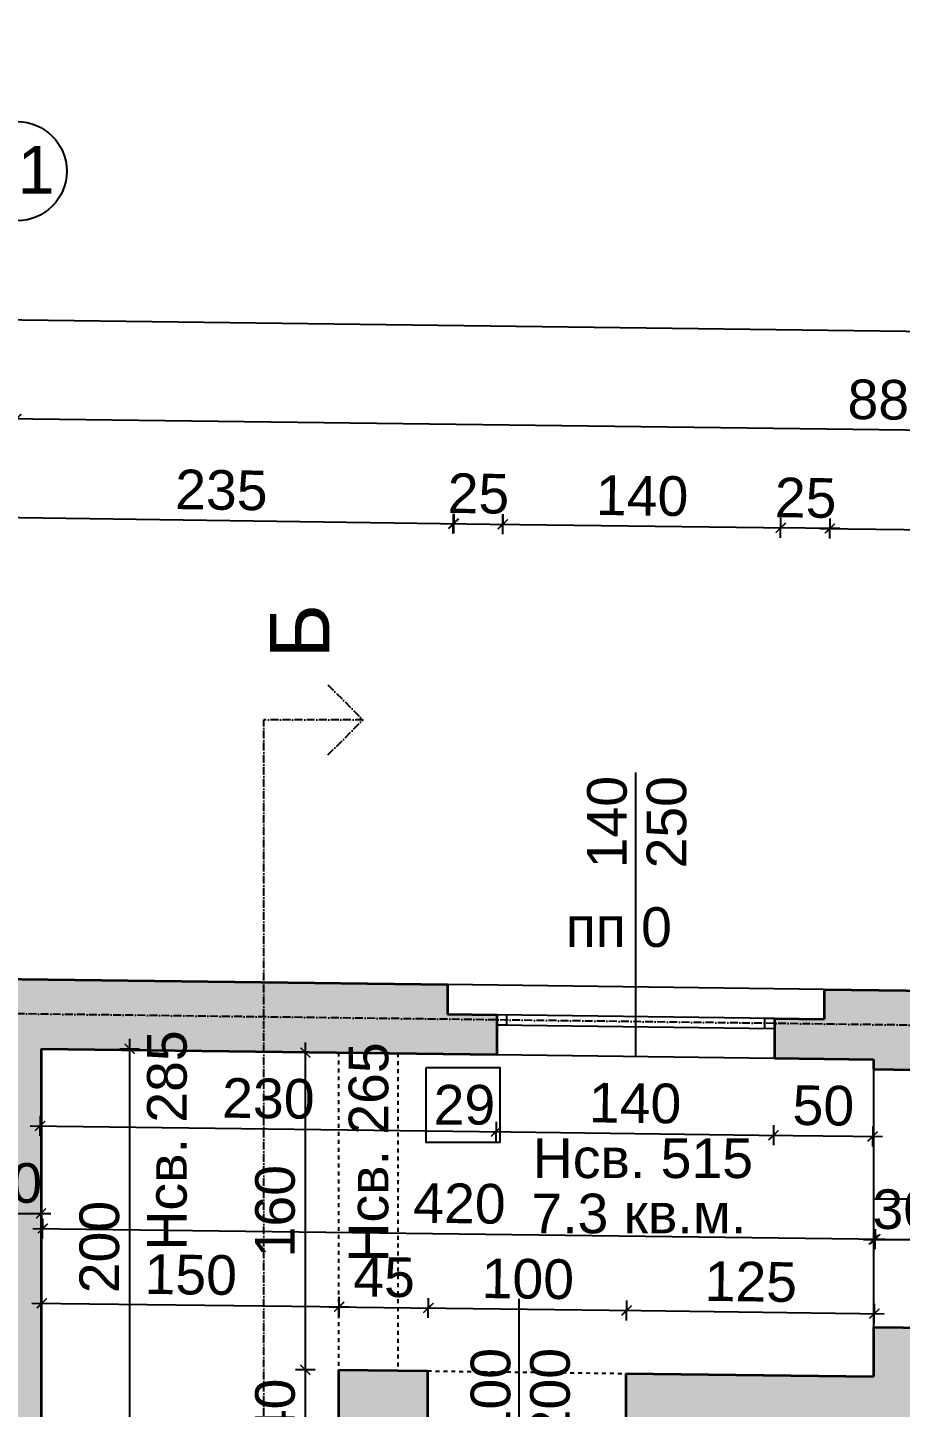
# Model space of a CAD drawing. Header units: inches. Extents: x -72385 to 39588, y -6525 to 66685.
# Drawn here: x -41119 to -40679, y 9769 to 10465 of the extents above; entities that cross this region are included whole.
import ezdxf

# ---------------------------------------------------------------- set-up
doc = ezdxf.new("R2010")
doc.units = ezdxf.units.IN
doc.header["$MEASUREMENT"] = 0
doc.linetypes.add('DashDot', pattern=[0.6, 0.4, -0.1, 0, -0.1])
doc.linetypes.add('Hidden', pattern=[0.4, 0.2, -0.2])
for name, color, linetype, lineweight in [('Изгледни линии', 253, 'Continuous', 25), ('Линия на разрез', 252, 'DashDot', 25), ('Надписи Hсв', 252, 'Continuous', 25), ('Надписи врати', 252, 'Continuous', 25), ('Надписи коти външни', 252, 'Continuous', 25), ('Надписи коти вътрешни', 252, 'Continuous', 25), ('Надписи номера на пом.', 252, 'Continuous', 25), ('Надписи Оси', 252, 'Continuous', 25), ('Надписи площ', 252, 'Continuous', 25), ('Надписи прозорци', 252, 'Continuous', 25), ('Оси', 252, 'DashDot', 25), ('Прозорци', 251, 'Continuous', 25), ('Пунктир', 253, 'Hidden', 25), ('Разрезни линии', 7, 'Continuous', 35), ('Щрих стени', 254, 'Continuous', 25)]:
    doc.layers.add(name, color=color, linetype=linetype, lineweight=lineweight)
doc.styles.add('Arial Regular', font='arial.ttf')
doc.styles.get("Standard").update_dxf_attribs({"font": 'arial.ttf'})
doc.dimstyles.new('Annotative', dxfattribs={"dimscale": 0, "dimtxt": 20, "dimasz": 5, "dimexe": 5, "dimexo": 5, "dimgap": 5, "dimtad": 1, "dimdec": 0, "dimzin": 0, "dimdsep": 46, "dimtxsty": 'Standard', "dimblk": 'ARCHTICK', "dimcen": 5, "dimdle": 5, "dimadec": 0, "dimazin": 0, "dimtfac": 1, "dimtdec": 0, "dimtofl": 0, "dimtmove": 0, "dimatfit": 3, "dimldrblk": 'ARCHTICK', "dimfxl": 5, "dimfxlon": 1, "dimtolj": 1, "dimtzin": 0, "dimarcsym": 1})

# ---------------------------------------------------------------- blocks, each defined once
blk = doc.blocks.new('_ArchTick')
at = {"color": 0, "linetype": 'ByBlock', "const_width": 0.15}
blk.add_lwpolyline([(-0.5, -0.5), (0.5, 0.5)], dxfattribs=at)
blk = doc.blocks.new('*D1614')
at = {"layer": 'Defpoints', "color": 0, "ltscale": 50, "transparency": 16777216}
for p in [(-40961.96, 9819.69), (-41112.34, 9789.7), (-40962.34, 9787.92)]:
    blk.add_point(p, dxfattribs=at)
at = {"layer": 'Надписи коти вътрешни', "color": 0, "lineweight": -2, "ltscale": 50, "transparency": 16777216}
for p, q in [((-41116.96, 9821.53), (-40956.96, 9819.63)), ((-41112.02, 9816.47), (-41111.9, 9826.47)), ((-40962.02, 9814.69), (-40961.9, 9824.69))]:
    blk.add_line(p, q, dxfattribs=at)
at = {"layer": 'Надписи коти вътрешни', "color": 0, "lineweight": -2, "ltscale": 50, "transparency": 16777216, "xscale": 5, "yscale": 5, "zscale": 5}
for p, rotation in [((-41111.96, 9821.47), 179.3192486696436), ((-40961.96, 9819.69), 359.3192486696436)]:
    blk.add_blockref('_ArchTick', p, dxfattribs=dict(at, rotation=rotation))
at = {"layer": 'Надписи коти вътрешни', "color": 0, "ltscale": 50, "transparency": 16777216, "insert": (-41036.78, 9835.79), "char_height": 20, "attachment_point": 5, "rotation": 359.31925}
blk.add_mtext('\\A1;150', dxfattribs=at)
blk = doc.blocks.new('*D1615')
at = {"layer": 'Defpoints', "color": 0, "ltscale": 50, "transparency": 16777216}
for p in [(-40916.93, 9819.12), (-40962.34, 9787.92), (-40917.34, 9787.34)]:
    blk.add_point(p, dxfattribs=at)
at = {"layer": 'Надписи коти вътрешни', "color": 0, "lineweight": -2, "ltscale": 50, "transparency": 16777216}
for p, q in [((-40962, 9814.69), (-40961.87, 9824.69)), ((-40917, 9814.12), (-40916.87, 9824.12)), ((-40966.93, 9819.75), (-40911.93, 9819.05))]:
    blk.add_line(p, q, dxfattribs=at)
at = {"layer": 'Надписи коти вътрешни', "color": 0, "lineweight": -2, "ltscale": 50, "transparency": 16777216, "xscale": 5, "yscale": 5, "zscale": 5}
for p, rotation in [((-40961.93, 9819.69), 179.2706286525414), ((-40916.93, 9819.12), 359.2706286525413)]:
    blk.add_blockref('_ArchTick', p, dxfattribs=dict(at, rotation=rotation))
at = {"layer": 'Надписи коти вътрешни', "color": 0, "ltscale": 50, "transparency": 16777216, "insert": (-40939.24, 9834.57), "char_height": 20, "attachment_point": 5, "rotation": 359.27063}
blk.add_mtext('\\A1;45', dxfattribs=at)
blk = doc.blocks.new('*D1616')
at = {"layer": 'Defpoints', "color": 0, "ltscale": 50, "transparency": 16777216}
for p in [(-40816.93, 9817.84), (-40917.34, 9787.34), (-40817.34, 9786.07)]:
    blk.add_point(p, dxfattribs=at)
at = {"layer": 'Надписи коти вътрешни', "color": 0, "lineweight": -2, "ltscale": 50, "transparency": 16777216}
for p, q in [((-40917, 9814.12), (-40916.87, 9824.12)), ((-40817, 9812.84), (-40816.87, 9822.84)), ((-40921.93, 9819.18), (-40811.93, 9817.78))]:
    blk.add_line(p, q, dxfattribs=at)
at = {"layer": 'Надписи коти вътрешни', "color": 0, "lineweight": -2, "ltscale": 50, "transparency": 16777216, "xscale": 5, "yscale": 5, "zscale": 5}
for p, rotation in [((-40916.93, 9819.12), 179.2706286525463), ((-40816.93, 9817.84), 359.2706286525462)]:
    blk.add_blockref('_ArchTick', p, dxfattribs=dict(at, rotation=rotation))
at = {"layer": 'Надписи коти вътрешни', "color": 0, "ltscale": 50, "transparency": 16777216, "insert": (-40866.74, 9833.69), "char_height": 20, "attachment_point": 5, "rotation": 359.27063}
blk.add_mtext('\\A1;100', dxfattribs=at)
blk = doc.blocks.new('*D1611')
at = {"layer": 'Defpoints', "color": 0, "ltscale": 50, "transparency": 16777216}
for p in [(-40691.93, 9816.25), (-40817.34, 9786.07), (-40692.34, 9784.48)]:
    blk.add_point(p, dxfattribs=at)
at = {"layer": 'Надписи коти вътрешни', "color": 0, "lineweight": -2, "ltscale": 50, "transparency": 16777216}
for p, q in [((-40817, 9812.84), (-40816.87, 9822.84)), ((-40692, 9811.25), (-40691.87, 9821.25)), ((-40821.93, 9817.91), (-40686.93, 9816.19))]:
    blk.add_line(p, q, dxfattribs=at)
at = {"layer": 'Надписи коти вътрешни', "color": 0, "lineweight": -2, "ltscale": 50, "transparency": 16777216, "xscale": 5, "yscale": 5, "zscale": 5}
for p, rotation in [((-40816.93, 9817.84), 179.2706286525479), ((-40691.93, 9816.25), 359.2706286525479)]:
    blk.add_blockref('_ArchTick', p, dxfattribs=dict(at, rotation=rotation))
at = {"layer": 'Надписи коти вътрешни', "color": 0, "ltscale": 50, "transparency": 16777216, "insert": (-40754.24, 9832.26), "char_height": 20, "attachment_point": 5, "rotation": 359.27063}
blk.add_mtext('\\A1;125', dxfattribs=at)
blk = doc.blocks.new('*D1617')
at = {"layer": 'Defpoints', "color": 0, "ltscale": 50, "transparency": 16777216}
for p in [(-40691.45, 9853.84), (-41112.34, 9789.83), (-40692.34, 9784.48)]:
    blk.add_point(p, dxfattribs=at)
at = {"layer": 'Надписи коти вътрешни', "color": 0, "lineweight": -2, "ltscale": 50, "transparency": 16777216}
for p, q in [((-41111.52, 9854.19), (-41111.39, 9864.19)), ((-41116.45, 9859.25), (-40686.45, 9853.78)), ((-40691.52, 9848.84), (-40691.39, 9858.84))]:
    blk.add_line(p, q, dxfattribs=at)
at = {"layer": 'Надписи коти вътрешни', "color": 0, "lineweight": -2, "ltscale": 50, "transparency": 16777216, "xscale": 5, "yscale": 5, "zscale": 5}
for p, rotation in [((-41111.45, 9859.19), 179.2706286525467), ((-40691.45, 9853.84), 359.2706286525467)]:
    blk.add_blockref('_ArchTick', p, dxfattribs=dict(at, rotation=rotation))
at = {"layer": 'Надписи коти вътрешни', "color": 0, "ltscale": 50, "transparency": 16777216, "insert": (-40901.26, 9871.73), "char_height": 20, "attachment_point": 5, "rotation": 359.27063}
blk.add_mtext('\\A1;420', dxfattribs=at)
blk = doc.blocks.new('*D1619')
at = {"layer": 'Defpoints', "color": 0, "ltscale": 50, "transparency": 16777216}
for p in [(-41112.34, 9949.84), (-40882.34, 9946.91), (-40882.83, 9908.01)]:
    blk.add_point(p, dxfattribs=at)
at = {"layer": 'Надписи коти вътрешни', "color": 0, "lineweight": -2, "ltscale": 50, "transparency": 16777216}
for p, q in [((-41112.77, 9915.94), (-41112.9, 9905.94)), ((-40882.77, 9913.01), (-40882.9, 9903.01)), ((-41117.83, 9911), (-40877.83, 9907.95))]:
    blk.add_line(p, q, dxfattribs=at)
at = {"layer": 'Надписи коти вътрешни', "color": 0, "lineweight": -2, "ltscale": 50, "transparency": 16777216, "xscale": 5, "yscale": 5, "zscale": 5}
for p, rotation in [((-41112.83, 9910.94), 179.2706286525471), ((-40882.83, 9908.01), 359.2706286525471)]:
    blk.add_blockref('_ArchTick', p, dxfattribs=dict(at, rotation=rotation))
at = {"layer": 'Надписи коти вътрешни', "color": 0, "ltscale": 50, "transparency": 16777216, "insert": (-40997.64, 9924.69), "char_height": 20, "attachment_point": 5, "rotation": 359.27063}
blk.add_mtext('\\A1;230', dxfattribs=at)
blk = doc.blocks.new('*D1620')
at = {"layer": 'Defpoints', "color": 0, "ltscale": 50, "transparency": 16777216}
for p in [(-40882.34, 9946.91), (-40742.34, 9945.13), (-40742.83, 9906.23)]:
    blk.add_point(p, dxfattribs=at)
at = {"layer": 'Надписи коти вътрешни', "color": 0, "lineweight": -2, "ltscale": 50, "transparency": 16777216}
for p, q in [((-40882.77, 9913.01), (-40882.9, 9903.01)), ((-40887.83, 9908.07), (-40737.83, 9906.16)), ((-40742.77, 9911.23), (-40742.9, 9901.23))]:
    blk.add_line(p, q, dxfattribs=at)
at = {"layer": 'Надписи коти вътрешни', "color": 0, "lineweight": -2, "ltscale": 50, "transparency": 16777216, "xscale": 5, "yscale": 5, "zscale": 5}
for p, rotation in [((-40882.83, 9908.01), 179.2706286525478), ((-40742.83, 9906.23), 359.2706286525478)]:
    blk.add_blockref('_ArchTick', p, dxfattribs=dict(at, rotation=rotation))
at = {"layer": 'Надписи коти вътрешни', "color": 0, "ltscale": 50, "transparency": 16777216, "insert": (-40812.64, 9922.33), "char_height": 20, "attachment_point": 5, "rotation": 359.27063}
blk.add_mtext('\\A1;140', dxfattribs=at)
blk = doc.blocks.new('*D1621')
at = {"layer": 'Defpoints', "color": 0, "ltscale": 50, "transparency": 16777216}
for p in [(-40742.34, 9945.13), (-40692.34, 9944.49), (-40692.83, 9905.59)]:
    blk.add_point(p, dxfattribs=at)
at = {"layer": 'Надписи коти вътрешни', "color": 0, "lineweight": -2, "ltscale": 50, "transparency": 16777216}
for p, q in [((-40747.83, 9906.29), (-40687.83, 9905.53)), ((-40742.77, 9911.23), (-40742.9, 9901.23)), ((-40692.77, 9910.59), (-40692.9, 9900.59))]:
    blk.add_line(p, q, dxfattribs=at)
at = {"layer": 'Надписи коти вътрешни', "color": 0, "lineweight": -2, "ltscale": 50, "transparency": 16777216, "xscale": 5, "yscale": 5, "zscale": 5}
for p, rotation in [((-40742.83, 9906.23), 179.2706286525459), ((-40692.83, 9905.59), 359.270628652546)]:
    blk.add_blockref('_ArchTick', p, dxfattribs=dict(at, rotation=rotation))
at = {"layer": 'Надписи коти вътрешни', "color": 0, "ltscale": 50, "transparency": 16777216, "insert": (-40717.64, 9921.12), "char_height": 20, "attachment_point": 5, "rotation": 359.27063}
blk.add_mtext('\\A1;50', dxfattribs=at)
blk = doc.blocks.new('*D1680')
at = {"layer": 'Defpoints', "color": 0, "ltscale": 50, "transparency": 16777216}
for p in [(-41112.34, 9949.84), (-41067.61, 9949.84), (-41112.34, 9749.82)]:
    blk.add_point(p, dxfattribs=at)
at = {"layer": 'Надписи коти вътрешни', "color": 0, "lineweight": -2, "ltscale": 50, "transparency": 16777216}
for p, q in [((-41067.61, 9744.82), (-41067.61, 9954.84)), ((-41072.61, 9949.84), (-41062.61, 9949.84)), ((-41072.61, 9749.82), (-41062.61, 9749.82))]:
    blk.add_line(p, q, dxfattribs=at)
at = {"layer": 'Надписи коти вътрешни', "color": 0, "lineweight": -2, "ltscale": 50, "transparency": 16777216, "xscale": 5, "yscale": 5, "zscale": 5}
for p, rotation in [((-41067.61, 9949.84), 90), ((-41067.61, 9749.82), 270)]:
    blk.add_blockref('_ArchTick', p, dxfattribs=dict(at, rotation=rotation))
at = {"layer": 'Надписи коти вътрешни', "color": 0, "ltscale": 50, "transparency": 16777216, "insert": (-41082.82, 9849.83), "char_height": 20, "attachment_point": 5, "rotation": 90}
blk.add_mtext('\\A1;200', dxfattribs=at)
blk = doc.blocks.new('*D1681')
at = {"layer": 'Defpoints', "color": 0, "ltscale": 50, "transparency": 16777216}
for p in [(-40978.98, 9947.93), (-40962.34, 9947.93), (-40962.34, 9787.92)]:
    blk.add_point(p, dxfattribs=at)
at = {"layer": 'Надписи коти вътрешни', "color": 0, "lineweight": -2, "ltscale": 50, "transparency": 16777216}
for p, q in [((-40973.98, 9947.93), (-40983.98, 9947.93)), ((-40978.98, 9782.92), (-40978.98, 9952.93)), ((-40973.98, 9787.92), (-40983.98, 9787.92))]:
    blk.add_line(p, q, dxfattribs=at)
at = {"layer": 'Надписи коти вътрешни', "color": 0, "lineweight": -2, "ltscale": 50, "transparency": 16777216, "xscale": 5, "yscale": 5, "zscale": 5}
for p, rotation in [((-40978.98, 9947.93), 90), ((-40978.98, 9787.92), 270)]:
    blk.add_blockref('_ArchTick', p, dxfattribs=dict(at, rotation=rotation))
at = {"layer": 'Надписи коти вътрешни', "color": 0, "ltscale": 50, "transparency": 16777216, "insert": (-40994.19, 9867.92), "char_height": 20, "attachment_point": 5, "rotation": 90}
blk.add_mtext('\\A1;160', dxfattribs=at)
blk = doc.blocks.new('*D1682')
at = {"layer": 'Defpoints', "color": 0, "ltscale": 50, "transparency": 16777216}
for p in [(-40978.98, 9787.92), (-40962.34, 9787.92), (-40962.34, 9747.91)]:
    blk.add_point(p, dxfattribs=at)
at = {"layer": 'Надписи коти вътрешни', "color": 0, "lineweight": -2, "ltscale": 50, "transparency": 16777216}
for p, q in [((-40973.98, 9787.92), (-40983.98, 9787.92)), ((-40978.98, 9742.91), (-40978.98, 9792.92)), ((-40973.98, 9747.91), (-40983.98, 9747.91))]:
    blk.add_line(p, q, dxfattribs=at)
at = {"layer": 'Надписи коти вътрешни', "color": 0, "lineweight": -2, "ltscale": 50, "transparency": 16777216, "xscale": 5, "yscale": 5, "zscale": 5}
for p, rotation in [((-40978.98, 9787.92), 90), ((-40978.98, 9747.91), 270)]:
    blk.add_blockref('_ArchTick', p, dxfattribs=dict(at, rotation=rotation))
at = {"layer": 'Надписи коти вътрешни', "color": 0, "ltscale": 50, "transparency": 16777216, "insert": (-40994.19, 9767.92), "char_height": 20, "attachment_point": 5, "rotation": 90}
blk.add_mtext('\\A1;40', dxfattribs=at)
blk = doc.blocks.new('*D6220')
at = {"layer": 'Defpoints', "color": 0, "ltscale": 50, "transparency": 16777216}
for p in [(-40739.19, 10212.61), (-40882.34, 9981.91), (-40742.15, 9980.13)]:
    blk.add_point(p, dxfattribs=at)
at = {"layer": 'Надписи коти външни', "color": 0, "lineweight": -2, "ltscale": 50, "transparency": 16777216}
for p, q in [((-40879.45, 10209.39), (-40879.32, 10219.39)), ((-40739.26, 10207.61), (-40739.13, 10217.61)), ((-40884.38, 10214.46), (-40734.19, 10212.55))]:
    blk.add_line(p, q, dxfattribs=at)
at = {"layer": 'Надписи коти външни', "color": 0, "lineweight": -2, "ltscale": 50, "transparency": 16777216, "xscale": 5, "yscale": 5, "zscale": 5}
for p, rotation in [((-40879.38, 10214.39), 179.2719292587021), ((-40739.19, 10212.61), 359.2719292587021)]:
    blk.add_blockref('_ArchTick', p, dxfattribs=dict(at, rotation=rotation))
at = {"layer": 'Надписи коти външни', "color": 0, "ltscale": 50, "transparency": 16777216, "insert": (-40809.09, 10228.71), "char_height": 20, "attachment_point": 5, "rotation": 359.27193}
blk.add_mtext('\\A1;140', dxfattribs=at)
blk = doc.blocks.new('*D6210')
at = {"layer": 'Defpoints', "color": 0, "ltscale": 50, "transparency": 16777216}
for p in [(-40904.06, 10214.74), (-41142.34, 9985.22), (-40907.34, 9981.91)]:
    blk.add_point(p, dxfattribs=at)
at = {"layer": 'Надписи коти външни', "color": 0, "lineweight": -2, "ltscale": 50, "transparency": 16777216}
for p, q in [((-41144.06, 10218.12), (-40899.06, 10214.67)), ((-41139.13, 10213.05), (-41138.99, 10223.05)), ((-40904.13, 10209.74), (-40903.99, 10219.74))]:
    blk.add_line(p, q, dxfattribs=at)
at = {"layer": 'Надписи коти външни', "color": 0, "lineweight": -2, "ltscale": 50, "transparency": 16777216, "xscale": 5, "yscale": 5, "zscale": 5}
for p, rotation in [((-41139.06, 10218.05), 179.1930457232294), ((-40904.06, 10214.74), 359.1930457232294)]:
    blk.add_blockref('_ArchTick', p, dxfattribs=dict(at, rotation=rotation))
at = {"layer": 'Надписи коти външни', "color": 0, "ltscale": 50, "transparency": 16777216, "insert": (-41021.34, 10231.62), "char_height": 20, "attachment_point": 5, "rotation": 359.19305}
blk.add_mtext('\\A1;235', dxfattribs=at)
blk = doc.blocks.new('*D6211')
at = {"layer": 'Defpoints', "color": 0, "ltscale": 50, "transparency": 16777216}
for p in [(-40219.38, 10205.99), (-40717.34, 9979.81), (-40222.34, 9973.51)]:
    blk.add_point(p, dxfattribs=at)
at = {"layer": 'Надписи коти външни', "color": 0, "lineweight": -2, "ltscale": 50, "transparency": 16777216}
for p, q in [((-40719.38, 10212.36), (-40214.38, 10205.93)), ((-40714.44, 10207.3), (-40714.31, 10217.29)), ((-40219.44, 10200.99), (-40219.31, 10210.99))]:
    blk.add_line(p, q, dxfattribs=at)
at = {"layer": 'Надписи коти външни', "color": 0, "lineweight": -2, "ltscale": 50, "transparency": 16777216, "xscale": 5, "yscale": 5, "zscale": 5}
for p, rotation in [((-40714.38, 10212.3), 179.2706286525475), ((-40219.38, 10205.99), 359.2706286525474)]:
    blk.add_blockref('_ArchTick', p, dxfattribs=dict(at, rotation=rotation))
at = {"layer": 'Надписи коти външни', "color": 0, "ltscale": 50, "transparency": 16777216, "insert": (-40466.68, 10224.35), "char_height": 20, "attachment_point": 5, "rotation": 359.27063}
blk.add_mtext('\\A1;495', dxfattribs=at)
blk = doc.blocks.new('*D6212')
at = {"layer": 'Defpoints', "color": 0, "ltscale": 50, "transparency": 16777216}
for p in [(-41124.84, 10267.52), (-41124.84, 10267.52), (-40239.84, 10256.26)]:
    blk.add_point(p, dxfattribs=at)
at = {"layer": 'Надписи коти външни', "color": 0, "lineweight": -2, "ltscale": 50, "transparency": 16777216}
for p, q in [((-40234.84, 10256.19), (-41129.84, 10267.59)), ((-41124.84, 10267.52), (-41124.9, 10262.53)), ((-40239.84, 10256.26), (-40239.9, 10251.26))]:
    blk.add_line(p, q, dxfattribs=at)
at = {"layer": 'Надписи коти външни', "color": 0, "lineweight": -2, "ltscale": 50, "transparency": 16777216, "xscale": 5, "yscale": 5, "zscale": 5}
for p, rotation in [((-41124.84, 10267.52), 179.2706286525471), ((-40239.84, 10256.26), 359.2706286525471)]:
    blk.add_blockref('_ArchTick', p, dxfattribs=dict(at, rotation=rotation))
at = {"layer": 'Надписи коти външни', "color": 0, "ltscale": 50, "transparency": 16777216, "insert": (-40682.14, 10277.1), "char_height": 20, "attachment_point": 5, "rotation": 359.27063}
blk.add_mtext('\\A1;885', dxfattribs=at)
blk = doc.blocks.new('*D6241')
at = {"layer": 'Defpoints', "color": 0, "ltscale": 50, "transparency": 16777216}
for p in [(-40218.1, 10305.99), (-52317.34, 10127.49), (-40222.34, 9973.51)]:
    blk.add_point(p, dxfattribs=at)
at = {"layer": 'Надписи коти външни', "color": 0, "lineweight": -2, "ltscale": 50, "transparency": 16777216}
for p, q in [((-52313.17, 10454.96), (-52313.04, 10464.96)), ((-52318.1, 10460.03), (-40213.11, 10305.92)), ((-40218.17, 10300.99), (-40218.04, 10310.99))]:
    blk.add_line(p, q, dxfattribs=at)
at = {"layer": 'Надписи коти външни', "color": 0, "lineweight": -2, "ltscale": 50, "transparency": 16777216, "xscale": 5, "yscale": 5, "zscale": 5}
for p, rotation in [((-52313.1, 10459.96), 179.2706286525472), ((-40218.1, 10305.99), 359.2706286525473)]:
    blk.add_blockref('_ArchTick', p, dxfattribs=dict(at, rotation=rotation))
at = {"layer": 'Надписи коти външни', "color": 0, "ltscale": 50, "transparency": 16777216, "insert": (-46265.41, 10398.18), "char_height": 20, "attachment_point": 5, "rotation": 359.27063}
blk.add_mtext('\\A1;12095', dxfattribs=at)
blk = doc.blocks.new('*D6256')
at = {"layer": 'Defpoints', "color": 0, "ltscale": 10, "transparency": 16777216}
for p in [(-40879.35, 10214.45), (-40907.34, 9982.23), (-40882.34, 9981.91)]:
    blk.add_point(p, dxfattribs=at)
at = {"layer": 'Надписи коти външни', "color": 0, "lineweight": -2, "ltscale": 10, "transparency": 16777216}
for p, q in [((-40904.41, 10209.78), (-40904.28, 10219.77)), ((-40879.41, 10209.45), (-40879.28, 10219.45)), ((-40909.35, 10214.84), (-40874.35, 10214.39))]:
    blk.add_line(p, q, dxfattribs=at)
at = {"layer": 'Надписи коти външни', "color": 0, "lineweight": -2, "ltscale": 10, "transparency": 16777216, "xscale": 5, "yscale": 5, "zscale": 5}
for p, rotation in [((-40904.35, 10214.78), 179.2633353383347), ((-40879.35, 10214.45), 359.2633353383347)]:
    blk.add_blockref('_ArchTick', p, dxfattribs=dict(at, rotation=rotation))
at = {"layer": 'Надписи коти външни', "color": 0, "ltscale": 10, "transparency": 16777216, "insert": (-40891.65, 10229.82), "char_height": 20, "attachment_point": 5, "rotation": 359.26334}
blk.add_mtext('\\A1;25', dxfattribs=at)
blk = doc.blocks.new('*D6257')
at = {"layer": 'Defpoints', "color": 0, "ltscale": 10, "transparency": 16777216}
for p in [(-40739.19, 10212.61), (-40742.15, 9980.13), (-40717.34, 9979.81)]:
    blk.add_point(p, dxfattribs=at)
at = {"layer": 'Надписи коти външни', "color": 0, "lineweight": -2, "ltscale": 10, "transparency": 16777216}
for p, q in [((-40739.25, 10207.61), (-40739.12, 10217.61)), ((-40709.38, 10212.23), (-40744.19, 10212.67)), ((-40714.44, 10207.3), (-40714.31, 10217.29))]:
    blk.add_line(p, q, dxfattribs=at)
at = {"layer": 'Надписи коти външни', "color": 0, "lineweight": -2, "ltscale": 10, "transparency": 16777216, "xscale": 5, "yscale": 5, "zscale": 5}
for p, rotation in [((-40739.19, 10212.61), 179.2706286525421), ((-40714.38, 10212.3), 359.2706286525421)]:
    blk.add_blockref('_ArchTick', p, dxfattribs=dict(at, rotation=rotation))
at = {"layer": 'Надписи коти външни', "color": 0, "ltscale": 10, "transparency": 16777216, "insert": (-40726.59, 10227.66), "char_height": 20, "attachment_point": 5, "rotation": 359.27063}
blk.add_mtext('\\A1;25', dxfattribs=at)
blk = doc.blocks.new('*D7817')
at = {"layer": 'Defpoints', "color": 0, "ltscale": 10, "transparency": 16777216}
for p in [(-41225.57, 9985.22), (-41087.19, 9983.46), (-41087.64, 9948.46)]:
    blk.add_point(p, dxfattribs=at)
at = {"layer": 'Надписи коти вътрешни', "color": 0, "lineweight": -2, "ltscale": 10, "transparency": 16777216}
for p, q in [((-41226.08, 9945.22), (-41225.51, 9990.22)), ((-41220.57, 9985.16), (-41230.57, 9985.28)), ((-41221.02, 9950.16), (-41231.01, 9950.29))]:
    blk.add_line(p, q, dxfattribs=at)
at = {"layer": 'Надписи коти вътрешни', "color": 0, "lineweight": -2, "ltscale": 10, "transparency": 16777216, "xscale": 5, "yscale": 5, "zscale": 5}
for p, rotation in [((-41225.57, 9985.22), 89.27062865255718), ((-41226.02, 9950.22), 269.2706286525572)]:
    blk.add_blockref('_ArchTick', p, dxfattribs=dict(at, rotation=rotation))
at = {"layer": 'Надписи коти вътрешни', "color": 0, "ltscale": 10, "transparency": 16777216, "insert": (-41241.01, 9967.91), "char_height": 20, "attachment_point": 5, "rotation": 89.27063}
blk.add_mtext('\\A1;35', dxfattribs=at)
blk = doc.blocks.new('*D7877')
at = {"layer": 'Defpoints', "color": 0, "ltscale": 10, "transparency": 16777216}
for p in [(-41142.34, 9877.69), (-41112.34, 9877.69), (-41112.34, 9866.82)]:
    blk.add_point(p, dxfattribs=at)
at = {"layer": 'Надписи коти вътрешни', "color": 0, "lineweight": -2, "ltscale": 10, "transparency": 16777216}
for p, q in [((-41142.34, 9871.82), (-41142.34, 9861.82)), ((-41112.34, 9871.82), (-41112.34, 9861.82)), ((-41147.34, 9866.82), (-41107.34, 9866.82))]:
    blk.add_line(p, q, dxfattribs=at)
at = {"layer": 'Надписи коти вътрешни', "color": 0, "lineweight": -2, "ltscale": 10, "transparency": 16777216, "xscale": 5, "yscale": 5, "zscale": 5, "rotation": 180}
blk.add_blockref('_ArchTick', (-41142.34, 9866.82), dxfattribs=at)
at = {"layer": 'Надписи коти вътрешни', "color": 0, "lineweight": -2, "ltscale": 10, "transparency": 16777216, "xscale": 5, "yscale": 5, "zscale": 5}
blk.add_blockref('_ArchTick', (-41112.34, 9866.82), dxfattribs=at)
at = {"layer": 'Надписи коти вътрешни', "color": 0, "ltscale": 10, "transparency": 16777216, "insert": (-41127.34, 9882.04), "char_height": 20, "attachment_point": 5}
blk.add_mtext('\\A1;30', dxfattribs=at)
blk = doc.blocks.new('*D7878')
at = {"layer": 'Defpoints', "color": 0, "ltscale": 10, "transparency": 16777216}
for p in [(-40692.34, 9862.41), (-40662.34, 9862.41), (-40662.34, 9853.58)]:
    blk.add_point(p, dxfattribs=at)
at = {"layer": 'Надписи коти вътрешни', "color": 0, "lineweight": -2, "ltscale": 10, "transparency": 16777216}
for p, q in [((-40692.34, 9857.41), (-40692.34, 9848.58)), ((-40662.34, 9857.41), (-40662.34, 9848.58)), ((-40697.34, 9853.58), (-40657.34, 9853.58))]:
    blk.add_line(p, q, dxfattribs=at)
at = {"layer": 'Надписи коти вътрешни', "color": 0, "lineweight": -2, "ltscale": 10, "transparency": 16777216, "xscale": 5, "yscale": 5, "zscale": 5, "rotation": 180}
blk.add_blockref('_ArchTick', (-40692.34, 9853.58), dxfattribs=at)
at = {"layer": 'Надписи коти вътрешни', "color": 0, "lineweight": -2, "ltscale": 10, "transparency": 16777216, "xscale": 5, "yscale": 5, "zscale": 5}
blk.add_blockref('_ArchTick', (-40662.34, 9853.58), dxfattribs=at)
at = {"layer": 'Надписи коти вътрешни', "color": 0, "ltscale": 10, "transparency": 16777216, "insert": (-40677.34, 9868.8), "char_height": 20, "attachment_point": 5}
blk.add_mtext('\\A1;30', dxfattribs=at)

msp = doc.modelspace()

# ---------------------------------------------------------------- hatches: boundary and pattern name
at = {"layer": 'Щрих стени', "ltscale": 10}
h = msp.add_hatch(color=256, dxfattribs=at)
h.dxf.hatch_style = 1
h.paths.add_polyline_path([(-41112.34, 9949.84), (-40882.34, 9946.91), (-40882.34, 9966.91), (-40907.34, 9967.23), (-40907.34, 9982.23), (-41142.34, 9985.22), (-41142.34, 9400.18), (-41147.34, 9400.24), (-41147.34, 9335.24), (-41142.34, 9335.17), (-41142.34, 9105.15), (-41197.34, 9105.85), (-41197.34, 9025.85), (-41142.34, 9025.15), (-41142.34, 8800.13), (-41147.34, 8800.19), (-41147.34, 8735.19), (-41142.34, 8735.12), (-41142.34, 8660.12), (-41112.34, 8659.74), (-41112.34, 8754.74), (-41087.34, 8754.42), (-41087.34, 8804.43), (-41112.34, 8804.75)])
h.paths.add_polyline_path([(-40917.34, 9787.34), (-40962.34, 9787.92), (-40962.34, 8907.85), (-40932.34, 8907.46), (-40932.34, 9757.53), (-40917.34, 9757.34)], flags=17)
h.paths.add_polyline_path([(-40422.34, 9781.04), (-40662.34, 9784.1), (-40662.34, 9809.1), (-40692.34, 9809.48), (-40692.34, 9784.48), (-40817.34, 9786.07), (-40817.34, 9756.07), (-40452.34, 9751.42), (-40452.34, 8916.35), (-40422.34, 8915.97)])
h.paths.add_polyline_path([(-40222.34, 9973.51), (-40717.34, 9979.81), (-40717.34, 9964.81), (-40742.34, 9965.13), (-40742.34, 9945.13), (-40692.34, 9944.49), (-40692.34, 9939.49), (-40662.34, 9939.11), (-40662.34, 9944.11), (-40257.34, 9938.96), (-40257.34, 9638.93), (-40222.34, 9638.49)])
h.paths.add_polyline_path([(-40642.34, 9378.81), (-40717.34, 9379.77), (-40717.34, 9344.76), (-40642.34, 9343.81)], flags=17)
h.paths.add_polyline_path([(-40422.34, 8775.96), (-40422.34, 8815.96), (-40452.34, 8816.35), (-40452.34, 8776.34), (-40932.34, 8782.45), (-40932.34, 8807.46), (-40962.34, 8807.84), (-40962.34, 8782.84), (-40987.34, 8783.15), (-40987.34, 8753.15), (-40207.34, 8743.22), (-40207.34, 8763.22), (-40222.34, 8763.41), (-40222.34, 9498.47), (-40257.34, 9498.92), (-40257.34, 8773.86)])
h.paths.add_polyline_path([(-40967.34, 8432.87), (-41112.34, 8434.72), (-41112.34, 8499.72), (-41142.34, 8500.1), (-41142.34, 8150.08), (-41107.34, 8149.63), (-41107.34, 8209.64), (-41112.34, 8209.7), (-41112.34, 8404.71), (-40967.34, 8402.87)])
h.paths.add_polyline_path([(-40782.34, 8430.52), (-40867.34, 8431.6), (-40867.34, 8401.6), (-40842.34, 8401.28), (-40842.34, 8181.26), (-40842.34, 8146.26), (-40807.34, 8145.81), (-40807.34, 8180.81), (-40812.34, 8180.88), (-40812.34, 8400.9), (-40782.34, 8400.51)])
h.paths.add_polyline_path([(-40207.34, 8423.2), (-40682.34, 8429.24), (-40682.34, 8399.24), (-40337.34, 8394.85), (-40337.34, 8379.85), (-40257.34, 8378.83), (-40257.34, 8173.81), (-40542.34, 8177.44), (-40542.34, 8142.44), (-40222.34, 8138.36), (-40222.34, 8403.39), (-40207.34, 8403.19)])

# ---------------------------------------------------------------- linework, layer by layer
at = {"layer": 'Изгледни линии', "ltscale": 50}
for p, q in [((-40717.34, 9979.81), (-40907.34, 9982.23)), ((-40882.34, 9946.91), (-40742.34, 9945.13)), ((-40692.34, 9939.49), (-40692.34, 9809.48))]:
    msp.add_line(p, q, dxfattribs=at)
at = {"layer": 'Линия на разрез', "ltscale": 10}
for p, q in [((-40967.6, 10133.44), (-40949.92, 10115.76)), ((-40999.92, 8148.26), (-40999.92, 10115.76)), ((-40949.92, 10115.76), (-40999.92, 10115.76)), ((-40967.6, 10098.09), (-40949.92, 10115.76))]:
    msp.add_line(p, q, dxfattribs=at)
at = {"layer": 'Надписи врати', "ltscale": 50}
msp.add_line((-40871.08, 9723.67), (-40871.08, 9823.67), dxfattribs=at)
at = {"layer": 'Надписи номера на пом.', "ltscale": 50}
msp.add_lwpolyline([(-40918.13, 9940.31), (-40918.13, 9902.81), (-40880.63, 9902.81), (-40880.63, 9940.31)], close=True, dxfattribs=at)
at = {"layer": 'Надписи Оси', "ltscale": 50}
msp.add_circle((-41124.4, 10392.53), 25, dxfattribs=at)
at = {"layer": 'Надписи прозорци', "ltscale": 50}
for p, q in [((-40812.34, 9946.02), (-40812.34, 10089.17)), ((-40692.34, 9874.11), (-40582.1, 9874.11))]:
    msp.add_line(p, q, dxfattribs=at)
at = {"layer": 'Оси', "ltscale": 10}
msp.add_line((-39839.84, 9951.14), (-52699.84, 10114.86), dxfattribs=at)
at = {"layer": 'Прозорци', "ltscale": 50}
for p, q in [((-40742.34, 9965.13), (-40882.34, 9966.91)), ((-40882.34, 9961.91), (-40742.34, 9960.13))]:
    msp.add_line(p, q, dxfattribs=at)
for points in [[(-40882.34, 9961.91), (-40877.34, 9961.85), (-40877.28, 9966.85), (-40882.28, 9966.91), (-40882.34, 9961.91)], [(-40747.4, 9960.2), (-40742.4, 9960.13), (-40742.34, 9965.13), (-40747.34, 9965.19), (-40747.4, 9960.2)]]:
    msp.add_lwpolyline(points, dxfattribs=at)
at = {"layer": 'Пунктир', "ltscale": 10}
for p, q in [((-40962.34, 9947.93), (-40962.34, 9787.92)), ((-40932.34, 9947.55), (-40932.34, 9787.54)), ((-40917.34, 9787.34), (-40817.34, 9786.07))]:
    msp.add_line(p, q, dxfattribs=at)
at = {"layer": 'Разрезни линии', "ltscale": 50}
for p, q in [((-41142.34, 9985.22), (-40907.34, 9982.23)), ((-40907.34, 9982.23), (-40907.34, 9967.23)), ((-40717.34, 9979.81), (-40222.34, 9973.51)), ((-40717.34, 9979.81), (-40717.34, 9964.81)), ((-40907.34, 9967.23), (-40882.34, 9966.91)), ((-40882.34, 9966.91), (-40882.34, 9946.91)), ((-40742.34, 9965.13), (-40742.34, 9945.13)), ((-40742.34, 9965.13), (-40717.34, 9964.81)), ((-41112.34, 9949.84), (-40882.34, 9946.91)), ((-41112.34, 9949.84), (-41112.34, 8804.75)), ((-40742.34, 9945.13), (-40692.34, 9944.49)), ((-40692.34, 9944.49), (-40692.34, 9939.49)), ((-40692.34, 9939.49), (-40662.34, 9939.11)), ((-40692.34, 9809.48), (-40662.34, 9809.1)), ((-40692.34, 9809.48), (-40692.34, 9784.48)), ((-40962.34, 9787.92), (-40917.34, 9787.34)), ((-40962.34, 9787.92), (-40962.34, 8907.85)), ((-40917.34, 9787.34), (-40917.34, 9757.34)), ((-40817.34, 9786.07), (-40692.34, 9784.48)), ((-40817.34, 9786.07), (-40817.34, 9756.07))]:
    msp.add_line(p, q, dxfattribs=at)

# ---------------------------------------------------------------- texts
at = {"layer": 'Линия на разрез', "ltscale": 10, "insert": (-40996.89, 10146.74), "char_height": 30, "width": 270.7337, "attachment_point": 1, "rotation": 90, "style": 'Arial Regular'}
msp.add_mtext('Б', dxfattribs=at)
at = {"layer": 'Надписи Hсв', "ltscale": 100, "char_height": 20, "width": 180.4891, "attachment_point": 1, "rotation": 90, "style": 'Arial Regular'}
for s, insert in [('\\pxt8;Hсв. 285', (-41058.85, 9848.04)), ('\\pxt8;Hсв. 265', (-40957.14, 9841.99))]:
    msp.add_mtext(s, dxfattribs=dict(at, insert=insert))
at = {"layer": 'Надписи Hсв', "ltscale": 100, "insert": (-40864.26, 9904.63), "char_height": 20, "width": 180.4891, "attachment_point": 1, "style": 'Arial Regular'}
msp.add_mtext('\\pxt8;Hсв. 515', dxfattribs=at)
at = {"layer": 'Надписи врати', "ltscale": 100, "char_height": 20, "width": 180.4891, "attachment_point": 1, "rotation": 90, "style": 'Arial Regular'}
for s, insert in [('100', (-40895.6, 9752.33)), ('200', (-40865.6, 9752.33))]:
    msp.add_mtext(s, dxfattribs=dict(at, insert=insert))
at = {"layer": 'Надписи номера на пом.', "ltscale": 100, "insert": (-40988.99, 9931.62), "char_height": 20, "width": 180.4891, "attachment_point": 1, "style": 'Arial Regular'}
msp.add_mtext('\\pxqc;29', dxfattribs=at)
at = {"layer": 'Надписи Оси', "ltscale": 100, "insert": (-41137.72, 10405.25), "char_height": 24, "width": 27.2128, "attachment_point": 1, "style": 'Arial Regular'}
msp.add_mtext('\\pxqc;21', dxfattribs=at)
at = {"layer": 'Надписи площ', "ltscale": 100, "insert": (-40864.97, 9876.77), "char_height": 20, "width": 180.4891, "attachment_point": 1, "style": 'Arial Regular'}
msp.add_mtext('7.3 кв.м.', dxfattribs=at)
at = {"layer": 'Надписи прозорци', "ltscale": 100, "char_height": 20, "width": 180.4891, "attachment_point": 1, "rotation": 90, "style": 'Arial Regular'}
for s, insert in [('140', (-40836.85, 10040.88)), ('250', (-40806.85, 10040.8))]:
    msp.add_mtext(s, dxfattribs=dict(at, insert=insert))
at = {"layer": 'Надписи прозорци', "ltscale": 100, "insert": (-40847.65, 10021.22), "char_height": 20, "width": 180.4891, "attachment_point": 1, "style": 'Arial Regular'}
msp.add_mtext('пп 0', dxfattribs=at)

# ---------------------------------------------------------------- dimensions: what is measured, and where the dimension line sits
at = {"layer": 'Надписи коти външни', "ltscale": 50}
dim = msp.add_aligned_dim(p1=(-52317.34, 10127.49), p2=(-40222.34, 9973.51), distance=332.5, text='12095', dimstyle='Annotative', override={"dimscale": 0, "dimtix": 0, "dimtofl": 0, "dimtmove": 0, "dimatfit": 3}, dxfattribs=at)
dim.commit()
dim.dimension.update_dxf_attribs({"geometry": '*D6241', "text_midpoint": (-46265.41, 10398.18)})
for p1, p2, distance, picture, middle in [((-40239.84, 10256.26), (-41124.84, 10267.52), 0, '*D6212', (-40682.14, 10277.1)), ((-41142.34, 9985.22), (-40907.34, 9981.91), 232.85, '*D6210', (-41021.34, 10231.62)), ((-40882.34, 9981.91), (-40742.15, 9980.13), 232.5, '*D6220', (-40809.09, 10228.71)), ((-40717.34, 9979.81), (-40222.34, 9973.51), 232.5, '*D6211', (-40466.68, 10224.35))]:
    dim = msp.add_aligned_dim(p1=p1, p2=p2, distance=distance, dimstyle='Annotative', override={"dimscale": 0, "dimtix": 0, "dimtofl": 0, "dimtmove": 0, "dimatfit": 3}, dxfattribs=at)
    dim.commit()
    dim.dimension.update_dxf_attribs({"geometry": picture, "text_midpoint": middle})
at = {"layer": 'Надписи коти външни', "ltscale": 10}
for base, p1, p2, angle, picture, middle in [((-40879.35, 10214.45), (-40907.34, 9982.23), (-40882.34, 9981.91), 359.26334, '*D6256', (-40891.85, 10214.61)), ((-40739.19, 10212.61), (-40717.34, 9979.81), (-40742.15, 9980.13), 179.27063, '*D6257', (-40726.78, 10212.45))]:
    dim = msp.add_linear_dim(base=base, p1=p1, p2=p2, angle=angle, dimstyle='Annotative', override={"dimscale": 0, "dimtix": 0, "dimtofl": 0, "dimtmove": 0, "dimatfit": 3}, dxfattribs=at)
    dim.commit()
    dim.dimension.update_dxf_attribs({"geometry": picture, "text_midpoint": middle, "dimtype": 129})
at = {"layer": 'Надписи коти вътрешни', "ltscale": 10}
for base, p1, p2, angle, picture, middle in [((-41225.57, 9985.22), (-41087.64, 9948.46), (-41087.19, 9983.46), 89.27063, '*D7817', (-41225.79, 9967.72)), ((-41112.34, 9866.82), (-41142.34, 9877.69), (-41112.34, 9877.69), 0, '*D7877', (-41127.34, 9866.82)), ((-40662.34, 9853.58), (-40692.34, 9862.41), (-40662.34, 9862.41), 0, '*D7878', (-40677.34, 9853.58))]:
    dim = msp.add_linear_dim(base=base, p1=p1, p2=p2, angle=angle, dimstyle='Annotative', override={"dimscale": 0, "dimtix": 0, "dimtofl": 0, "dimtmove": 0, "dimatfit": 3}, dxfattribs=at)
    dim.commit()
    dim.dimension.update_dxf_attribs({"geometry": picture, "text_midpoint": middle, "dimtype": 129})
at = {"layer": 'Надписи коти вътрешни', "ltscale": 50}
for base, p1, p2, picture, middle in [((-41067.61, 9949.84), (-41112.34, 9749.82), (-41112.34, 9949.84), '*D1680', (-41082.82, 9849.83)), ((-40978.98, 9947.93), (-40962.34, 9787.92), (-40962.34, 9947.93), '*D1681', (-40994.19, 9867.92)), ((-40978.98, 9787.92), (-40962.34, 9747.91), (-40962.34, 9787.92), '*D1682', (-40994.19, 9767.92))]:
    dim = msp.add_linear_dim(base=base, p1=p1, p2=p2, angle=90, dimstyle='Annotative', override={"dimscale": 0, "dimtix": 0, "dimtofl": 0, "dimtmove": 0, "dimatfit": 3}, dxfattribs=at)
    dim.commit()
    dim.dimension.update_dxf_attribs({"geometry": picture, "text_midpoint": middle})
for p1, p2, distance, picture, middle in [((-41112.34, 9949.84), (-40882.34, 9946.91), -38.9, '*D1619', (-40997.64, 9924.69)), ((-40882.34, 9946.91), (-40742.34, 9945.13), -38.9, '*D1620', (-40812.64, 9922.33)), ((-40742.34, 9945.13), (-40692.34, 9944.49), -38.9, '*D1621', (-40717.64, 9921.12)), ((-41112.34, 9789.83), (-40692.34, 9784.48), 69.37, '*D1617', (-40901.26, 9871.73)), ((-41112.34, 9789.7), (-40962.34, 9787.92), 31.78, '*D1614', (-41036.78, 9835.79)), ((-40962.34, 9787.92), (-40917.34, 9787.34), 31.78, '*D1615', (-40939.24, 9834.57)), ((-40917.34, 9787.34), (-40817.34, 9786.07), 31.78, '*D1616', (-40866.74, 9833.69)), ((-40817.34, 9786.07), (-40692.34, 9784.48), 31.78, '*D1611', (-40754.24, 9832.26))]:
    dim = msp.add_aligned_dim(p1=p1, p2=p2, distance=distance, dimstyle='Annotative', override={"dimscale": 0, "dimtix": 0, "dimtofl": 0, "dimtmove": 0, "dimatfit": 3}, dxfattribs=at)
    dim.commit()
    dim.dimension.update_dxf_attribs({"geometry": picture, "text_midpoint": middle})

doc.saveas('drawing.dxf')
